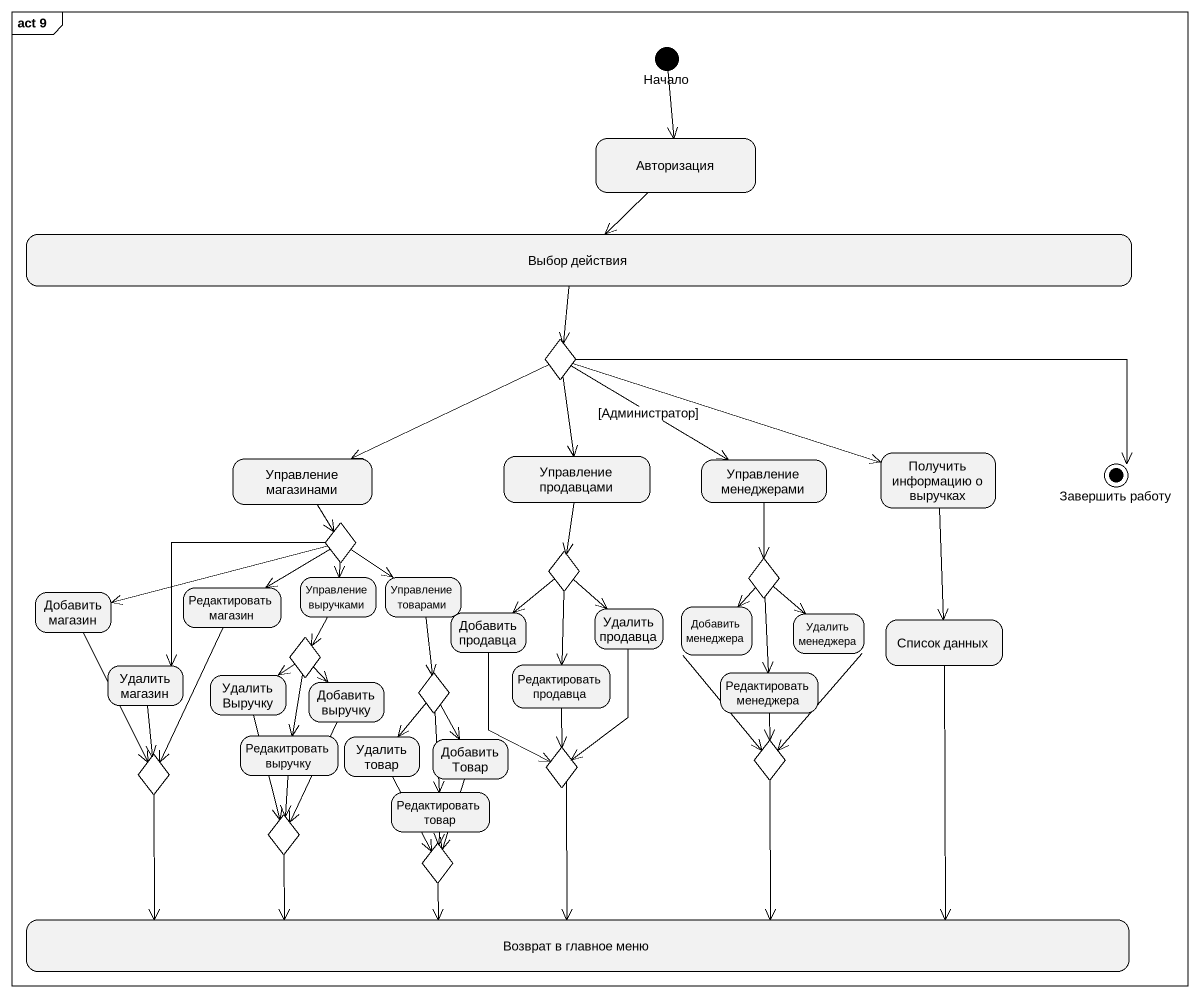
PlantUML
@startuml
mainframe act 9
hide empty description
state Начало <<start>>
state Авторизация
state "Выбор действия" as Выбор_действия
state choice1 <<choice>>
state "Управление магазинами" as Управление_магазинами
state "Управление продавцами" as Управление_продавцами
state "Управление менеджерами" as Управление_менеджерами
state "Получить информацию о выручках" as Получить_информацию_о
state "Завершить работу" as Завершить_работу <<end>>
state choice2 <<choice>>
state "Управление выручками" as Управление_выручками
state "Управление товарами" as Управление_товарами
state choice3 <<choice>>
state choice4 <<choice>>
state "Добавить магазин" as Добавить_магазин
state "Редактировать магазин" as Редактировать_магазин
state "Добавить продавца" as Добавить_продавца
state "Удалить продавца" as Удалить_продавца
state "Добавить менеджера" as Добавить_менеджера
state "Удалить менеджера" as Удалить_менеджера
state "Список данных" as Список_данных
state "Удалить магазин" as Удалить_магазин
state "Удалить Выручку" as Удалить_Выручку
state choice5 <<choice>>
state "Добавить выручку" as Добавить_выручку
state choice6 <<choice>>
state "Редактировать продавца" as Редактировать_продавца
state "Редактировать менеджера" as Редактировать_менеджера
state "Редакитровать выручку" as Редакитровать_выручку
state "Удалить товар" as Удалить_товар
state "Добавить Товар" as Добавить_Товар
state choice7 <<choice>>
state choice8 <<choice>>
state "Редактировать товар" as Редактировать_товар
state choice9 <<choice>>
state choice10 <<choice>>
state choice11 <<choice>>
state "Возврат в главное меню" as Возврат_в_главное_меню
Начало --> Авторизация
Авторизация --> Выбор_действия
Выбор_действия --> choice1
choice1 -left-> Управление_магазинами
choice1 --> Управление_продавцами
choice1 -right-> Управление_менеджерами : [Администратор]
choice1 -right-> Получить_информацию_о
choice1 -right-> Завершить_работу
Управление_магазинами --> choice2
Управление_продавцами --> choice3
Управление_менеджерами --> choice4
Получить_информацию_о --> Список_данных
choice2 --> Управление_выручками
choice2 --> Управление_товарами
choice2 -left-> Добавить_магазин
choice2 --> Редактировать_магазин
choice2 --> Удалить_магазин
Управление_выручками --> choice5
Управление_товарами --> choice6
choice3 --> Добавить_продавца
choice3 --> Удалить_продавца
choice3 --> Редактировать_продавца
choice4 --> Добавить_менеджера
choice4 --> Удалить_менеджера
choice4 --> Редактировать_менеджера
Добавить_магазин --> choice8
Редактировать_магазин --> choice8
Добавить_продавца --> choice9
Удалить_продавца --> choice9
Добавить_менеджера --> choice7
Удалить_менеджера --> choice7
Список_данных --> Возврат_в_главное_меню
Удалить_магазин --> choice8
Удалить_Выручку --> choice10
choice5 --> Удалить_Выручку
choice5 --> Добавить_выручку
choice5 --> Редакитровать_выручку
Добавить_выручку --> choice10
choice6 --> Удалить_товар
choice6 --> Добавить_Товар
choice6 --> Редактировать_товар
Редактировать_продавца --> choice9
Редактировать_менеджера --> choice7
Редакитровать_выручку --> choice10
Удалить_товар --> choice11
Добавить_Товар --> choice11
choice7 --> Возврат_в_главное_меню
choice8 -right-> Возврат_в_главное_меню
Редактировать_товар --> choice11
choice9 --> Возврат_в_главное_меню
choice10 -right-> Возврат_в_главное_меню
choice11 -right-> Возврат_в_главное_меню
@enduml
